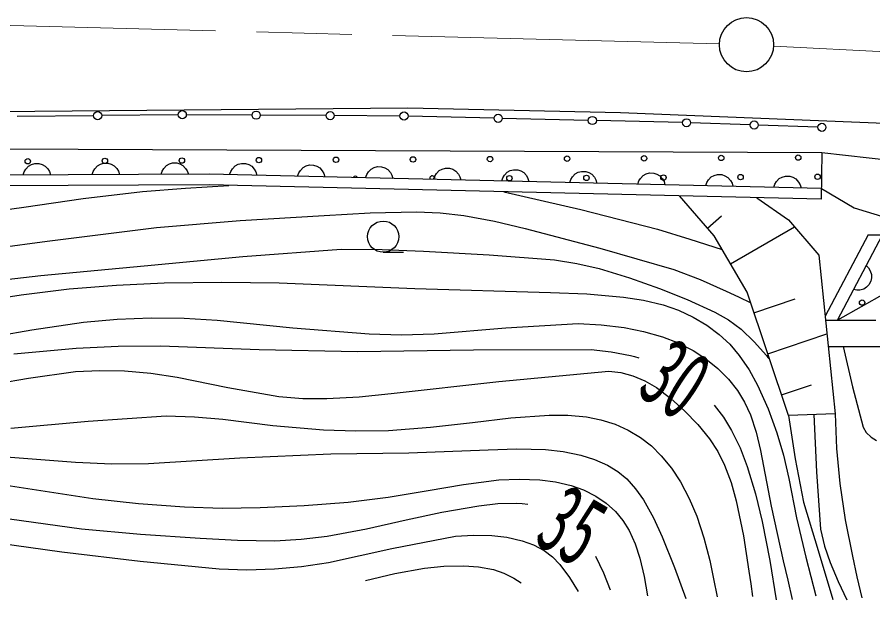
# Model space of a CAD drawing. Units: millimetres, scale not verified. Extents: x 40000 to 680000, y 20000 to 380000.
# Drawn here: x 142445 to 173863, y 267451 to 288840 of the extents above; entities that cross this region are included whole.
import ezdxf
from ezdxf.enums import TextEntityAlignment as Align

# ---------------------------------------------------------------- set-up
doc = ezdxf.new("R2010")
doc.units = ezdxf.units.MM
doc.header["$LTSCALE"] = 1000
doc.linetypes.add('CHAIN', pattern=[18.5, 12, -1.5, 3.5, -1.5])
for name, color, linetype, lineweight in [('M-BGD', 7, 'Continuous', 25), ('M-BMK', 2, 'CHAIN', 13), ('M-BMK-SRVR', 3, 'Continuous', 25)]:
    doc.layers.add(name, color=color, linetype=linetype, lineweight=lineweight)
doc.styles.add('ＭＳ ゴシック', font='')
doc.styles.get('ＭＳ ゴシック').set_extended_font_data('MS Gothic')

msp = doc.modelspace()

# ---------------------------------------------------------------- linework, layer by layer
at = {"layer": 'M-BGD'}
for p, q in [((156785, 285496), (139773, 285341)), ((164594, 285321), (156785, 285496)), ((176860, 284833), (164594, 285321)), ((145251, 285223), (142445, 285194)), ((148358, 285256), (145551, 285226)), ((151072, 285242), (148658, 285257)), ((153786, 285226), (151372, 285240)), ((156500, 285209), (154086, 285224)), ((159957, 285130), (156800, 285205)), ((163415, 285049), (160257, 285123)), ((166872, 284967), (163715, 285041)), ((169357, 284884), (167172, 284958)), ((171843, 284800), (169657, 284874)), ((141958, 284000), (171986, 283875)), ((171986, 283875), (171969, 282155)), ((171986, 283875), (178018, 283184)), ((142863, 283372), (142973, 283433)), ((142973, 283433), (143090, 283469)), ((143090, 283469), (143245, 283469)), ((143245, 283469), (143363, 283435)), ((143363, 283435), (143473, 283375)), ((145394, 283384), (145503, 283445)), ((145503, 283445), (145621, 283481)), ((145621, 283481), (145776, 283481)), ((145776, 283481), (145893, 283447)), ((145893, 283447), (146004, 283387)), ((147830, 283286), (147924, 283396)), ((147924, 283396), (148034, 283457)), ((148034, 283457), (148151, 283493)), ((148151, 283493), (148306, 283493)), ((148306, 283493), (148424, 283459)), ((148424, 283459), (148534, 283399)), ((148534, 283399), (148632, 283290)), ((150448, 283382), (150559, 283439)), ((150559, 283439), (150677, 283471)), ((150677, 283471), (150832, 283468)), ((150832, 283468), (150949, 283430)), ((150949, 283430), (151057, 283367)), ((153056, 283381), (153175, 283413)), ((153175, 283413), (153330, 283409)), ((153330, 283409), (153446, 283371)), ((149496, 283081), (106474, 282877)), ((142670, 283049), (142709, 283164)), ((142709, 283164), (142769, 283262)), ((142769, 283262), (142863, 283372)), ((143473, 283375), (143571, 283266)), ((143571, 283266), (143631, 283169)), ((143631, 283169), (143670, 283054)), ((145200, 283061), (145240, 283176)), ((145240, 283176), (145299, 283274)), ((145299, 283274), (145394, 283384)), ((146004, 283387), (146102, 283278)), ((146102, 283278), (146162, 283181)), ((146162, 283181), (146200, 283066)), ((147731, 283073), (147770, 283188)), ((147770, 283188), (147830, 283286)), ((148632, 283290), (148693, 283193)), ((148693, 283193), (148731, 283078)), ((171973, 282555), (149496, 283081)), ((150245, 283064), (150288, 283178)), ((150288, 283178), (150350, 283274)), ((150350, 283274), (150448, 283382)), ((151057, 283367), (151152, 283255)), ((151152, 283255), (151210, 283156)), ((151210, 283156), (151245, 283040)), ((152743, 283005), (152785, 283119)), ((152785, 283119), (152848, 283215)), ((152848, 283215), (152945, 283323)), ((152945, 283323), (153056, 283381)), ((153446, 283371), (153555, 283309)), ((153555, 283309), (153650, 283197)), ((153650, 283197), (153707, 283098)), ((153707, 283098), (153742, 282982)), ((155283, 283061), (155345, 283157)), ((155345, 283157), (155443, 283265)), ((155443, 283265), (155554, 283322)), ((155554, 283322), (155672, 283354)), ((155672, 283354), (155827, 283351)), ((155827, 283351), (155944, 283313)), ((155944, 283313), (156052, 283250)), ((156052, 283250), (156147, 283138)), ((156147, 283138), (156205, 283039)), ((157780, 283002), (157842, 283098)), ((157842, 283098), (157940, 283206)), ((157940, 283206), (158051, 283264)), ((158051, 283264), (158170, 283296)), ((158170, 283296), (158325, 283292)), ((158325, 283292), (158441, 283254)), ((158441, 283254), (158550, 283192)), ((158550, 283192), (158645, 283080)), ((158645, 283080), (158702, 282981)), ((160340, 283040), (160437, 283148)), ((160437, 283148), (160549, 283205)), ((160549, 283205), (160667, 283237)), ((160667, 283237), (160822, 283234)), ((160822, 283234), (160939, 283196)), ((160939, 283196), (161047, 283133)), ((161047, 283133), (161142, 283021)), ((162837, 282981), (162935, 283089)), ((162935, 283089), (163046, 283147)), ((163046, 283147), (163164, 283179)), ((163164, 283179), (163319, 283175)), ((163319, 283175), (163436, 283137)), ((163436, 283137), (163545, 283075)), ((165432, 283031), (165544, 283088)), ((165544, 283088), (165662, 283120)), ((165662, 283120), (165817, 283117)), ((165817, 283117), (165933, 283079)), ((155240, 282947), (155283, 283061)), ((156205, 283039), (156240, 282923)), ((157737, 282888), (157780, 283002)), ((158702, 282981), (158737, 282865)), ((160235, 282830), (160278, 282944)), ((160278, 282944), (160340, 283040)), ((161142, 283021), (161200, 282922)), ((161200, 282922), (161235, 282806)), ((162732, 282771), (162775, 282885)), ((162775, 282885), (162837, 282981)), ((163545, 283075), (163640, 282963)), ((163640, 282963), (163697, 282864)), ((163697, 282864), (163732, 282748)), ((165230, 282713), (165272, 282827)), ((165272, 282827), (165335, 282923)), ((165335, 282923), (165432, 283031)), ((165933, 283079), (166042, 283016)), ((166042, 283016), (166137, 282904)), ((166137, 282904), (166195, 282805)), ((166195, 282805), (166229, 282689)), ((167727, 282654), (167770, 282768)), ((167770, 282768), (167832, 282864)), ((167832, 282864), (167930, 282972)), ((167930, 282972), (168041, 283030)), ((168041, 283030), (168159, 283062)), ((168159, 283062), (168314, 283058)), ((168314, 283058), (168431, 283020)), ((168431, 283020), (168539, 282958)), ((168539, 282958), (168634, 282846)), ((168634, 282846), (168692, 282747)), ((170267, 282710), (170330, 282806)), ((170330, 282806), (170427, 282914)), ((170427, 282914), (170538, 282971)), ((170538, 282971), (170657, 283003)), ((170657, 283003), (170812, 283000)), ((170812, 283000), (170928, 282962)), ((170928, 282962), (171037, 282899)), ((171037, 282899), (171132, 282787)), ((171132, 282787), (171190, 282688)), ((149493, 282681), (106472, 282477)), ((147045, 282438), (148627, 282564)), ((148627, 282564), (150212, 282664)), ((171969, 282155), (149493, 282681)), ((168692, 282747), (168727, 282631)), ((170225, 282596), (170267, 282710)), ((171190, 282688), (171224, 282572)), ((171973, 282555), (173172, 281845)), ((142690, 281860), (144865, 282179)), ((144865, 282179), (147045, 282438)), ((160317, 282428), (163142, 281773)), ((168033, 280818), (166763, 282277)), ((169608, 282210), (170763, 281394)), ((141126, 281654), (142690, 281860)), ((173172, 281845), (174342, 281481)), ((150629, 281371), (153717, 281564)), ((153717, 281564), (155411, 281661)), ((155411, 281661), (157102, 281697)), ((157102, 281697), (157977, 281659)), ((157977, 281659), (158846, 281561)), ((158846, 281561), (159972, 281355)), ((163142, 281773), (165961, 281059)), ((167788, 281100), (168300, 281546)), ((147564, 281118), (150629, 281371)), ((159972, 281355), (161101, 281086)), ((170763, 281394), (171878, 280106)), ((143543, 280621), (147564, 281118)), ((161101, 281086), (163839, 280360)), ((165961, 281059), (167143, 280696)), ((168639, 279779), (170980, 281145)), ((139524, 280062), (143543, 280621)), ((167143, 280696), (168329, 280311)), ((169245, 278741), (168033, 280818)), ((173688, 280847), (172108, 277862)), ((172558, 277712), (174217, 280847)), ((173688, 280847), (176580, 280847)), ((150726, 280048), (154344, 280324)), ((154344, 280324), (155848, 280315)), ((155848, 280315), (157364, 280245)), ((163839, 280360), (166554, 279577)), ((147110, 279711), (150726, 280048)), ((155887, 280208), (156633, 280208)), ((157364, 280245), (159773, 280119)), ((159773, 280119), (162172, 279932)), ((171878, 280106), (172474, 274281)), ((143318, 279353), (147110, 279711)), ((162172, 279932), (162998, 279800)), ((162998, 279800), (163819, 279608)), ((173621, 279721), (173704, 279632)), ((173704, 279632), (173762, 279533)), ((139538, 278935), (143318, 279353)), ((163819, 279608), (164925, 279276)), ((166554, 279577), (167522, 279211)), ((173762, 279533), (173815, 279398)), ((173815, 279398), (173817, 279273)), ((144359, 278863), (146093, 279002)), ((146093, 279002), (147843, 279082)), ((147843, 279082), (149955, 279112)), ((149955, 279112), (152064, 279082)), ((152064, 279082), (157044, 278884)), ((164925, 279276), (166023, 278884)), ((167522, 279211), (168477, 278785)), ((173720, 279016), (173634, 278928)), ((173793, 279153), (173720, 279016)), ((173817, 279273), (173793, 279153)), ((142592, 278649), (144359, 278863)), ((157044, 278884), (162022, 278738)), ((162022, 278738), (163366, 278682)), ((163366, 278682), (164713, 278565)), ((166023, 278884), (167050, 278479)), ((168477, 278785), (168927, 278569)), ((170763, 274223), (169245, 278741)), ((174302, 278700), (172558, 277712)), ((173273, 278817), (173153, 278837)), ((173387, 278824), (173273, 278817)), ((173530, 278859), (173387, 278824)), ((173634, 278928), (173530, 278859)), ((140835, 278375), (142592, 278649)), ((164713, 278565), (165447, 278449)), ((165447, 278449), (166166, 278274)), ((167050, 278479), (168061, 278016)), ((168927, 278569), (169376, 278351)), ((169498, 277988), (171004, 278495)), ((166166, 278274), (166724, 278082)), ((166724, 278082), (167269, 277830)), ((144878, 277638), (146114, 277753)), ((146114, 277753), (147360, 277808)), ((147360, 277808), (148575, 277796)), ((148575, 277796), (149788, 277723)), ((167269, 277830), (167761, 277537)), ((168061, 278016), (168561, 277725)), ((142980, 277368), (144878, 277638)), ((149788, 277723), (152572, 277438)), ((152572, 277438), (155368, 277211)), ((157758, 277216), (160393, 277433)), ((160393, 277433), (163040, 277591)), ((163040, 277591), (163885, 277548)), ((163885, 277548), (164728, 277444)), ((164728, 277444), (165439, 277304)), ((167761, 277537), (168219, 277193)), ((168561, 277725), (169023, 277386)), ((172123, 277712), (173975, 277712)), ((141102, 277041), (142980, 277368)), ((155368, 277211), (156558, 277184)), ((156558, 277184), (157758, 277216)), ((165439, 277304), (166144, 277103)), ((168219, 277193), (168607, 276832)), ((169023, 277386), (169504, 276928)), ((170004, 276482), (172175, 277212)), ((166144, 277103), (166715, 276882)), ((166715, 276882), (167270, 276602)), ((168607, 276832), (168957, 276422)), ((169504, 276928), (169953, 276415)), ((142320, 276483), (144613, 276684)), ((144613, 276684), (146159, 276762)), ((146159, 276762), (147706, 276779)), ((147706, 276779), (151328, 276642)), ((151328, 276642), (154940, 276566)), ((154940, 276566), (159198, 276634)), ((159198, 276634), (163525, 276641)), ((163525, 276641), (164249, 276558)), ((164249, 276558), (164965, 276416)), ((167270, 276602), (167735, 276301)), ((172222, 276752), (177271, 276752)), ((172777, 276752), (173110, 275267)), ((164965, 276416), (165111, 276378)), ((165111, 276378), (165266, 276334)), ((167735, 276301), (168175, 275944)), ((168957, 276422), (169316, 275892)), ((169953, 276415), (170011, 276346)), ((170011, 276346), (170076, 276268)), ((144593, 275832), (145481, 275873)), ((145481, 275873), (146381, 275854)), ((146381, 275854), (147349, 275769)), ((168175, 275944), (168558, 275557)), ((169316, 275892), (169626, 275327)), ((141143, 275286), (142864, 275589)), ((142864, 275589), (144593, 275832)), ((147349, 275769), (148320, 275623)), ((148320, 275623), (150186, 275240)), ((160134, 275461), (164166, 275848)), ((164166, 275848), (164615, 275793)), ((164615, 275793), (165050, 275679)), ((165050, 275679), (165492, 275488)), ((168558, 275557), (168894, 275131)), ((150186, 275240), (152051, 274919)), ((156183, 275020), (160134, 275461)), ((165492, 275488), (165915, 275240)), ((165915, 275240), (166447, 274841)), ((169626, 275327), (170013, 274461)), ((170510, 274976), (171608, 275345)), ((173110, 275267), (173504, 273788)), ((152051, 274919), (152934, 274848)), ((155002, 274899), (156183, 275020)), ((168894, 275131), (169154, 274708)), ((152934, 274848), (153821, 274838)), ((153821, 274838), (155002, 274899)), ((166447, 274841), (166952, 274385)), ((168037, 274601), (168379, 274156)), ((169154, 274708), (169366, 274247)), ((166952, 274385), (167433, 273890)), ((170013, 274461), (170342, 273577)), ((142209, 273759), (145057, 274013)), ((145057, 274013), (147917, 274208)), ((147917, 274208), (148951, 274174)), ((148951, 274174), (149994, 274078)), ((149994, 274078), (151832, 273856)), ((159167, 273958), (160567, 274127)), ((160567, 274127), (161981, 274236)), ((161981, 274236), (162661, 274232)), ((162661, 274232), (163346, 274167)), ((163346, 274167), (163877, 274062)), ((163877, 274062), (164402, 273895)), ((168379, 274156), (168676, 273670)), ((169366, 274247), (169578, 273604)), ((172474, 274281), (170763, 274223)), ((170764, 274223), (171008, 272624)), ((171699, 274255), (171789, 272150)), ((172475, 274281), (172533, 273004)), ((151832, 273856), (153687, 273693)), ((153687, 273693), (154886, 273652)), ((154886, 273652), (156085, 273670)), ((156085, 273670), (157627, 273784)), ((157627, 273784), (159167, 273958)), ((164402, 273895), (164879, 273682)), ((164879, 273682), (165328, 273415)), ((167433, 273890), (167867, 273356)), ((168676, 273670), (168986, 273027)), ((173504, 273788), (173619, 273594)), ((165328, 273415), (165731, 273102)), ((167867, 273356), (168167, 272893)), ((169578, 273604), (169736, 272929)), ((170342, 273577), (170587, 272757)), ((173619, 273594), (173796, 273419)), ((173796, 273419), (173992, 273302)), ((165731, 273102), (166095, 272742)), ((168986, 273027), (169247, 272349)), ((141412, 272754), (144591, 272500)), ((150625, 272662), (153965, 272806)), ((153965, 272806), (156832, 272849)), ((156832, 272849), (159740, 272954)), ((159740, 272954), (160788, 272991)), ((160788, 272991), (161846, 272968)), ((161846, 272968), (162496, 272896)), ((162496, 272896), (163143, 272764)), ((163143, 272764), (163646, 272605)), ((166095, 272742), (166468, 272282)), ((168167, 272893), (168416, 272399)), ((169736, 272929), (170125, 270895)), ((170587, 272757), (170777, 271912)), ((172533, 273004), (172651, 271721)), ((144591, 272500), (145927, 272448)), ((145927, 272448), (147273, 272456)), ((147273, 272456), (150625, 272662)), ((163646, 272605), (164123, 272393)), ((168416, 272399), (168659, 271755)), ((171008, 272624), (171310, 271042)), ((164123, 272393), (164494, 272166)), ((164494, 272166), (164827, 271891)), ((166468, 272282), (166800, 271778)), ((169247, 272349), (169554, 271349)), ((171789, 272150), (171939, 270043)), ((140628, 271873), (145229, 271166)), ((158833, 271690), (160133, 271852)), ((160133, 271852), (160880, 271887)), ((160880, 271887), (161631, 271861)), ((161631, 271861), (162207, 271787)), ((162207, 271787), (162781, 271651)), ((164827, 271891), (165153, 271532)), ((166800, 271778), (167124, 271170)), ((170777, 271912), (171057, 270459)), ((156062, 271224), (157536, 271468)), ((157536, 271468), (158833, 271690)), ((162781, 271651), (163242, 271485)), ((163242, 271485), (163691, 271257)), ((165153, 271532), (165443, 271123)), ((168659, 271755), (168848, 271085)), ((172651, 271721), (172851, 270386)), ((145229, 271166), (146897, 270985)), ((154602, 271042), (156062, 271224)), ((163691, 271257), (164067, 271000)), ((167124, 271170), (167397, 270527)), ((169554, 271349), (169803, 270331)), ((146897, 270985), (148584, 270863)), ((148584, 270863), (149975, 270820)), ((149975, 270820), (151365, 270838)), ((151365, 270838), (152986, 270910)), ((152986, 270910), (154602, 271042)), ((158039, 270673), (159400, 270908)), ((159400, 270908), (160093, 270984)), ((160093, 270984), (160780, 270999)), ((160780, 270999), (160991, 270986)), ((160991, 270986), (161199, 270963)), ((164067, 271000), (164410, 270692)), ((165443, 271123), (165809, 270461)), ((168848, 271085), (169110, 269799)), ((170125, 270895), (170571, 268883)), ((171310, 271042), (171854, 269258)), ((139856, 270745), (144806, 270060)), ((156728, 270385), (158039, 270673)), ((164410, 270692), (164688, 270359)), ((167397, 270527), (167662, 269723)), ((155273, 270056), (156728, 270385)), ((164688, 270359), (164914, 269995)), ((165809, 270461), (166124, 269770)), ((169803, 270331), (170078, 268901)), ((171057, 270459), (171396, 269020)), ((172851, 270386), (173112, 269053)), ((144806, 270060), (146975, 269860)), ((153831, 269790), (155273, 270056)), ((164914, 269995), (165132, 269512)), ((171939, 270043), (172086, 269421)), ((140542, 269717), (144088, 269209)), ((146975, 269860), (149161, 269718)), ((149161, 269718), (150534, 269639)), ((150534, 269639), (151905, 269620)), ((151905, 269620), (152872, 269675)), ((152872, 269675), (153831, 269790)), ((156196, 269332), (158544, 269786)), ((158544, 269786), (159203, 269832)), ((159203, 269832), (159875, 269818)), ((159875, 269818), (160428, 269752)), ((160428, 269752), (160986, 269623)), ((160986, 269623), (161404, 269470)), ((166124, 269770), (166575, 268639)), ((167662, 269723), (167873, 268891)), ((169110, 269799), (169312, 268507)), ((153871, 268821), (156196, 269332)), ((161404, 269470), (161790, 269266)), ((161790, 269266), (162101, 269029)), ((165132, 269512), (165302, 268987)), ((171854, 269258), (172393, 267471)), ((172086, 269421), (172291, 268817)), ((144088, 269209), (146966, 268870)), ((162101, 269029), (162374, 268747)), ((163683, 269061), (163974, 268443)), ((165302, 268987), (165461, 268306)), ((171396, 269020), (171580, 268315)), ((173112, 269053), (173278, 268292)), ((146966, 268870), (149859, 268589)), ((151891, 268585), (152884, 268673)), ((152884, 268673), (153871, 268821)), ((157403, 268617), (158117, 268690)), ((158117, 268690), (158847, 268702)), ((158847, 268702), (159389, 268664)), ((159389, 268664), (159931, 268564)), ((162374, 268747), (162724, 268271)), ((166575, 268639), (166990, 267504)), ((167873, 268891), (168012, 268226)), ((170078, 268901), (170308, 267451)), ((170571, 268883), (170735, 268175)), ((172291, 268817), (172586, 268129)), ((149859, 268589), (150876, 268557)), ((150876, 268557), (151891, 268585)), ((155239, 268158), (156316, 268418)), ((156316, 268418), (157403, 268617)), ((159931, 268564), (160316, 268432)), ((160316, 268432), (160677, 268244)), ((163974, 268443), (164214, 267815)), ((169312, 268507), (169377, 268045)), ((171580, 268315), (171773, 267601)), ((160677, 268244), (160814, 268160)), ((160814, 268160), (160950, 268074)), ((162724, 268271), (163043, 267758)), ((165461, 268306), (165592, 267596)), ((168012, 268226), (168140, 267557)), ((169377, 268045), (169441, 267572)), ((170735, 268175), (170900, 267466)), ((172586, 268129), (172911, 267452)), ((173278, 268292), (173453, 267522))]:
    msp.add_line(p, q, dxfattribs=at)
for centre, radius in [((145401, 285225), 149), ((148508, 285258), 149), ((151222, 285241), 149), ((153936, 285225), 149), ((156650, 285209), 149), ((160107, 285127), 149), ((163565, 285045), 149), ((167022, 284963), 149), ((169507, 284879), 149), ((171992, 284795), 149), ((156979, 283617), 99.5), ((159807, 283630), 99.5), ((162636, 283644), 99.5), ((165464, 283657), 99.5), ((168293, 283671), 99.5), ((171121, 283684), 99.5), ((142837, 283550), 99.5), ((145666, 283563), 99.5), ((148494, 283577), 99.5), ((151322, 283590), 99.5), ((154151, 283603), 99.5), ((160518, 282927), 99.5), ((163346, 282940), 99.5), ((166175, 282953), 99.5), ((169003, 282967), 99.5), ((171832, 282980), 99.5), ((155887, 280782), 574), ((173468, 278362), 99.5)]:
    msp.add_circle(centre, radius, dxfattribs=at)
for centre, start, end in [((154861, 282900), 32.8509, 144.4645), ((157690, 282913), 344.8415, 192.474)]:
    msp.add_arc(centre, 99.5, start, end, dxfattribs=at)
at = {"layer": 'M-BMK'}
for p, q in [((168223, 287854), (130550, 288840)), ((170222, 287777), (219846, 285259))]:
    msp.add_line(p, q, dxfattribs=at)
at = {"layer": 'M-BMK-SRVR'}
msp.add_circle((169223, 287827), 995, dxfattribs=at)

# ---------------------------------------------------------------- texts
at = {"layer": 'M-BGD', "style": 'ＭＳ ゴシック', "width": 0.55}
for s, rotation, p in [('30', 327, (164709, 274386)), ('35', 329.7, (160961, 268913))]:
    msp.add_text(s, height=2566, rotation=rotation, dxfattribs=at).set_placement(p, align=Align.BOTTOM_LEFT)

doc.saveas('drawing.dxf')
